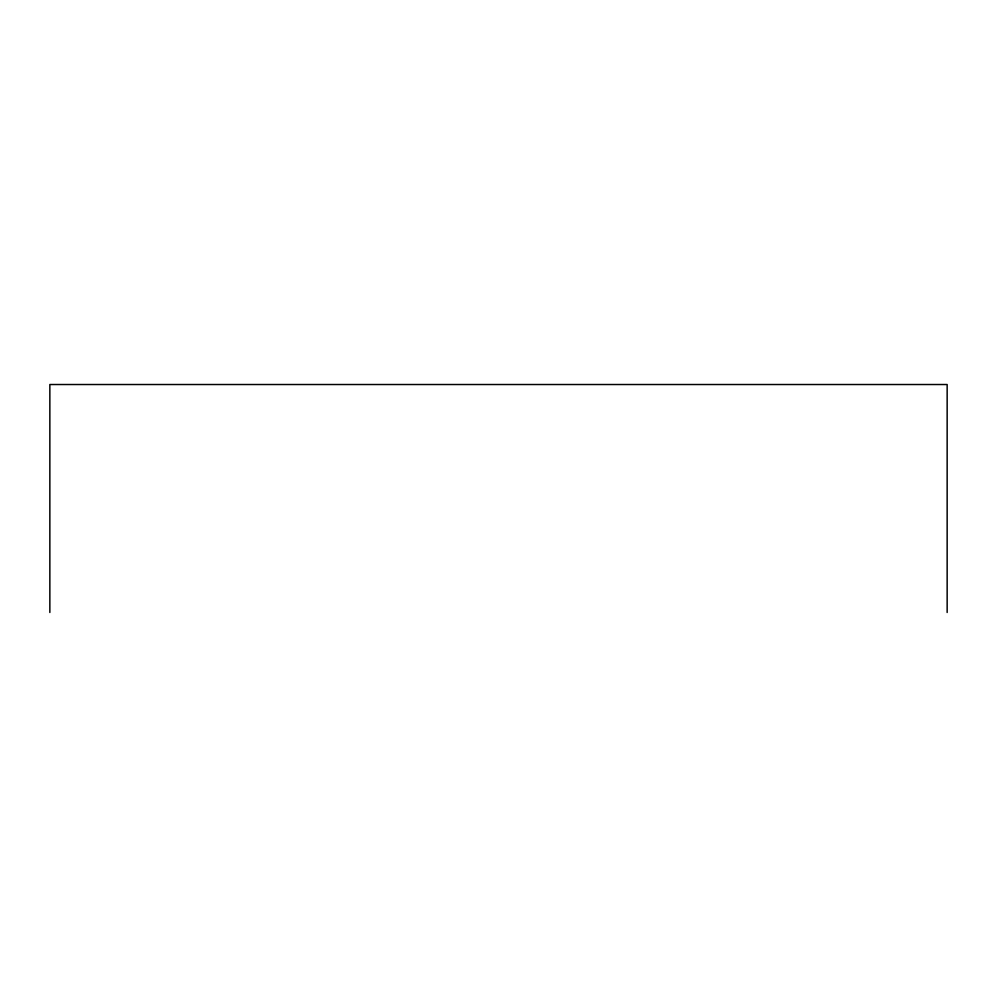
<?xml version="1.0" encoding="UTF-8"?>
<svg xmlns="http://www.w3.org/2000/svg" width="997" height="997" viewBox="0 0 997 997"><rect width="100%" height="100%" fill="white"/><g stroke="black" fill="none" stroke-linecap="round" stroke-linejoin="round"><path stroke-width="1.5" d="M947.15 612.482L947.15 384.518L49.85 384.518L49.85 612.482"/></g></svg>
